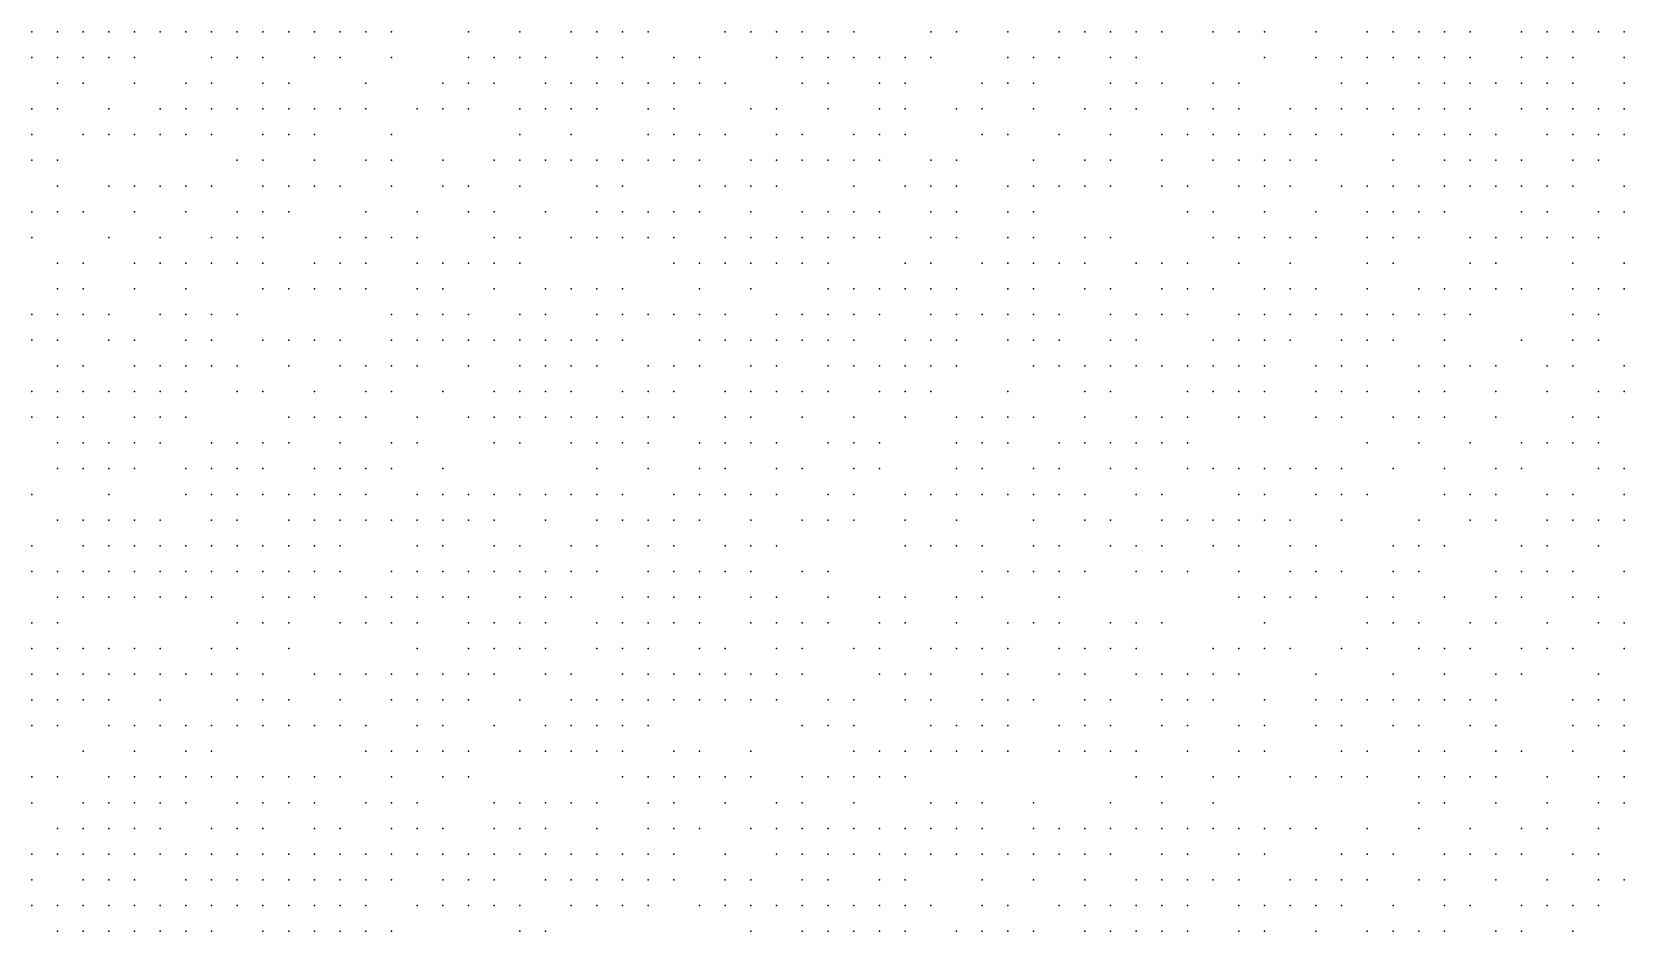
# Model space of a CAD drawing. Extents: x 429 to 793, y 817 to 1241.
# Drawn here: x 565.15 to 610.41, y 1161.17 to 1186.72 of the extents above; entities that cross this region are included whole.
import ezdxf

# ---------------------------------------------------------------- set-up
doc = ezdxf.new("R2010")
doc.units = 0

msp = doc.modelspace()

# ---------------------------------------------------------------- linework, layer by layer
for p in [(565.15, 1186.72, 246.81), (565.88, 1186.72, 247.019), (566.61, 1186.72, 247.229), (567.34, 1186.72, 247.438), (568.07, 1186.72, 247.647), (568.8, 1186.72, 248.064), (569.53, 1186.72, 248.154), (570.26, 1186.72, 248.245), (570.99, 1186.72, 248.599), (571.72, 1186.72, 248.689), (572.45, 1186.72, 249.044), (573.18, 1186.72, 249.218), (573.91, 1186.72, 249.392), (574.64, 1186.72, 249.566), (575.37, 1186.72, 249.74), (577.56, 1186.72, 250.189), (579.02, 1186.72, 250.533), (580.48, 1186.72, 250.818), (581.21, 1186.72, 250.928), (581.94, 1186.72, 251.065), (582.67, 1186.72, 251.201), (584.86, 1186.72, 251.63), (585.59, 1186.72, 251.664), (586.32, 1186.72, 251.755), (587.05, 1186.72, 251.965), (587.78, 1186.72, 252.025), (588.51, 1186.72, 252.107), (590.7, 1186.72, 252.355), (591.43, 1186.72, 252.46), (592.89, 1186.72, 252.535), (594.35, 1186.72, 252.713), (595.08, 1186.72, 252.744), (595.81, 1186.72, 252.83), (596.54, 1186.72, 252.884), (597.27, 1186.72, 252.939), (598.73, 1186.72, 253.068), (599.46, 1186.72, 253.123), (600.19, 1186.72, 253.163), (601.65, 1186.72, 253.203), (603.11, 1186.72, 253.29), (603.84, 1186.72, 253.321), (604.57, 1186.72, 253.353), (605.3, 1186.72, 253.342), (606.03, 1186.72, 253.359), (607.49, 1186.72, 253.377), (608.22, 1186.72, 253.379), (608.95, 1186.72, 253.382), (609.68, 1186.72, 253.41), (610.41, 1186.72, 253.398), (565.15, 1185.99, 246.986), (565.88, 1185.99, 247.195), (566.61, 1185.99, 247.405), (567.34, 1185.99, 247.614), (568.07, 1185.99, 247.823), (570.26, 1185.99, 248.419), (570.99, 1185.99, 248.773), (571.72, 1185.99, 248.863), (573.18, 1185.99, 249.218), (573.91, 1185.99, 249.566), (575.37, 1185.99, 249.865), (577.56, 1185.99, 250.257), (578.29, 1185.99, 250.413), (579.02, 1185.99, 250.697), (579.75, 1185.99, 250.758), (581.21, 1185.99, 251.092), (581.94, 1185.99, 251.229), (583.4, 1185.99, 251.36), (584.13, 1185.99, 251.505), (586.32, 1185.99, 251.883), (587.05, 1185.99, 251.905), (587.78, 1185.99, 252.147), (588.51, 1185.99, 252.228), (589.24, 1185.99, 252.31), (589.97, 1185.99, 252.367), (590.7, 1185.99, 252.472), (592.89, 1185.99, 252.652), (593.62, 1185.99, 252.727), (594.35, 1185.99, 252.824), (595.81, 1185.99, 252.887), (596.54, 1185.99, 252.996), (600.19, 1185.99, 253.267), (601.65, 1185.99, 253.307), (602.38, 1185.99, 253.347), (603.11, 1185.99, 253.39), (603.84, 1185.99, 253.421), (604.57, 1185.99, 253.416), (605.3, 1185.99, 253.433), (606.03, 1185.99, 253.451), (607.49, 1185.99, 253.468), (608.22, 1185.99, 253.471), (608.95, 1185.99, 253.473), (610.41, 1185.99, 253.49), (565.88, 1185.26, 247.162), (566.61, 1185.26, 247.581), (568.07, 1185.26, 247.971), (569.53, 1185.26, 248.238), (570.26, 1185.26, 248.483), (571.72, 1185.26, 249.037), (572.45, 1185.26, 249.128), (574.64, 1185.26, 249.823), (576.83, 1185.26, 250.238), (577.56, 1185.26, 250.423), (578.29, 1185.26, 250.608), (579.75, 1185.26, 250.922), (580.48, 1185.26, 250.982), (581.21, 1185.26, 251.119), (581.94, 1185.26, 251.256), (582.67, 1185.26, 251.343), (583.4, 1185.26, 251.488), (584.13, 1185.26, 251.633), (584.86, 1185.26, 251.758), (587.05, 1185.26, 252.137), (587.78, 1185.26, 252.268), (589.24, 1185.26, 252.378), (589.97, 1185.26, 252.483), (592.16, 1185.26, 252.693), (592.89, 1185.26, 252.768), (593.62, 1185.26, 252.843), (595.81, 1185.26, 252.998), (596.54, 1185.26, 253.062), (597.27, 1185.26, 253.117), (598.73, 1185.26, 253.172), (599.46, 1185.26, 253.227), (602.38, 1185.26, 253.45), (603.11, 1185.26, 253.49), (604.57, 1185.26, 253.508), (605.3, 1185.26, 253.525), (606.03, 1185.26, 253.542), (606.76, 1185.26, 253.565), (607.49, 1185.26, 253.56), (608.22, 1185.26, 253.576), (608.95, 1185.26, 253.565), (610.41, 1185.26, 253.568), (565.15, 1184.53, 247.038), (565.88, 1184.53, 247.338), (567.34, 1184.53, 247.877), (568.8, 1184.53, 248.144), (569.53, 1184.53, 248.412), (570.26, 1184.53, 248.657), (570.99, 1184.53, 248.902), (571.72, 1184.53, 248.947), (572.45, 1184.53, 249.302), (573.18, 1184.53, 249.392), (573.91, 1184.53, 249.566), (574.64, 1184.53, 249.74), (576.1, 1184.53, 250.197), (576.83, 1184.53, 250.404), (577.56, 1184.53, 250.589), (579.02, 1184.53, 250.774), (579.75, 1184.53, 251.086), (580.48, 1184.53, 251.146), (581.21, 1184.53, 251.327), (582.67, 1184.53, 251.472), (583.4, 1184.53, 251.617), (585.59, 1184.53, 251.887), (586.32, 1184.53, 252.012), (587.78, 1184.53, 252.209), (589.24, 1184.53, 252.495), (589.97, 1184.53, 252.6), (591.43, 1184.53, 252.769), (592.16, 1184.53, 252.81), (593.62, 1184.53, 252.96), (595.08, 1184.53, 253.035), (595.81, 1184.53, 253.11), (596.54, 1184.53, 253.165), (598, 1184.53, 253.286), (598.73, 1184.53, 253.315), (599.46, 1184.53, 253.33), (600.92, 1184.53, 253.41), (601.65, 1184.53, 253.489), (602.38, 1184.53, 253.529), (603.11, 1184.53, 253.569), (603.84, 1184.53, 253.587), (604.57, 1184.53, 253.583), (605.3, 1184.53, 253.578), (606.03, 1184.53, 253.574), (607.49, 1184.53, 253.662), (608.22, 1184.53, 253.592), (608.95, 1184.53, 253.608), (609.68, 1184.53, 253.624), (610.41, 1184.53, 253.656), (565.15, 1183.8, 247.214), (566.61, 1183.8, 247.547), (567.34, 1183.8, 247.757), (568.07, 1183.8, 248.051), (568.8, 1183.8, 248.318), (569.53, 1183.8, 248.586), (570.26, 1183.8, 248.831), (571.72, 1183.8, 249.076), (572.45, 1183.8, 249.476), (573.18, 1183.8, 249.566), (575.37, 1183.8, 249.989), (579.02, 1183.8, 250.94), (580.48, 1183.8, 251.31), (582.67, 1183.8, 251.6), (583.4, 1183.8, 251.765), (584.13, 1183.8, 251.89), (584.86, 1183.8, 251.982), (586.32, 1183.8, 252.258), (587.05, 1183.8, 252.35), (588.51, 1183.8, 252.561), (589.24, 1183.8, 252.603), (589.97, 1183.8, 252.644), (592.16, 1183.8, 252.94), (592.89, 1183.8, 253.001), (594.35, 1183.8, 253.056), (595.81, 1183.8, 253.235), (597.27, 1183.8, 253.257), (598, 1183.8, 253.405), (598.73, 1183.8, 253.419), (599.46, 1183.8, 253.448), (600.19, 1183.8, 253.488), (600.92, 1183.8, 253.528), (601.65, 1183.8, 253.607), (602.38, 1183.8, 253.647), (603.84, 1183.8, 253.6), (604.57, 1183.8, 253.684), (605.3, 1183.8, 253.68), (606.03, 1183.8, 253.675), (606.76, 1183.8, 253.666), (608.22, 1183.8, 253.694), (608.95, 1183.8, 253.71), (609.68, 1183.8, 253.725), (610.41, 1183.8, 253.741), (565.15, 1183.07, 247.21), (565.88, 1183.07, 247.514), (570.99, 1183.07, 249.005), (571.72, 1183.07, 249.25), (573.18, 1183.07, 249.74), (574.64, 1183.07, 250.122), (575.37, 1183.07, 250.155), (576.83, 1183.07, 250.57), (578.29, 1183.07, 250.877), (579.02, 1183.07, 251.031), (579.75, 1183.07, 251.185), (580.48, 1183.07, 251.338), (581.21, 1183.07, 251.516), (581.94, 1183.07, 251.578), (582.67, 1183.07, 251.703), (583.4, 1183.07, 251.909), (584.13, 1183.07, 251.971), (585.59, 1183.07, 252.217), (586.32, 1183.07, 252.309), (587.05, 1183.07, 252.401), (587.78, 1183.07, 252.441), (588.51, 1183.07, 252.528), (589.24, 1183.07, 252.733), (590.7, 1183.07, 252.857), (591.43, 1183.07, 252.899), (593.62, 1183.07, 253.124), (595.08, 1183.07, 253.247), (595.81, 1183.07, 253.36), (597.27, 1183.07, 253.405), (598.73, 1183.07, 253.538), (599.46, 1183.07, 253.567), (600.19, 1183.07, 253.606), (600.92, 1183.07, 253.646), (601.65, 1183.07, 253.686), (603.84, 1183.07, 253.71), (605.3, 1183.07, 253.781), (606.03, 1183.07, 253.777), (606.76, 1183.07, 253.768), (607.49, 1183.07, 253.763), (608.95, 1183.07, 253.811), (609.68, 1183.07, 253.827), (565.88, 1182.34, 247.69), (567.34, 1182.34, 248.079), (568.07, 1182.34, 248.225), (568.8, 1182.34, 248.565), (569.53, 1182.34, 248.76), (570.26, 1182.34, 248.956), (571.72, 1182.34, 249.347), (572.45, 1182.34, 249.543), (573.18, 1182.34, 249.926), (573.91, 1182.34, 249.989), (575.37, 1182.34, 250.37), (576.83, 1182.34, 250.685), (577.56, 1182.34, 250.906), (579.02, 1182.34, 251.213), (581.21, 1182.34, 251.484), (581.94, 1182.34, 251.721), (584.13, 1182.34, 252.114), (584.86, 1182.34, 252.177), (585.59, 1182.34, 252.36), (586.32, 1182.34, 252.452), (588.51, 1182.34, 252.667), (589.97, 1182.34, 252.904), (590.7, 1182.34, 252.946), (591.43, 1182.34, 253.029), (592.89, 1182.34, 253.131), (593.62, 1182.34, 253.254), (594.35, 1182.34, 253.316), (595.08, 1182.34, 253.417), (595.81, 1182.34, 253.485), (597.27, 1182.34, 253.53), (598, 1182.34, 253.575), (599.46, 1182.34, 253.67), (600.19, 1182.34, 253.725), (600.92, 1182.34, 253.765), (602.38, 1182.34, 253.726), (603.11, 1182.34, 253.793), (603.84, 1182.34, 253.82), (604.57, 1182.34, 253.825), (605.3, 1182.34, 253.83), (606.03, 1182.34, 253.879), (606.76, 1182.34, 253.874), (607.49, 1182.34, 253.865), (608.22, 1182.34, 253.881), (608.95, 1182.34, 253.913), (610.41, 1182.34, 253.857), (565.15, 1181.61, 247.429), (565.88, 1181.61, 247.662), (566.61, 1181.61, 247.981), (568.07, 1181.61, 248.468), (569.53, 1181.61, 248.857), (570.99, 1181.61, 249.345), (571.72, 1181.61, 249.541), (572.45, 1181.61, 249.737), (574.64, 1181.61, 250.237), (576.1, 1181.61, 250.619), (577.56, 1181.61, 250.934), (578.29, 1181.61, 251.088), (579.75, 1181.61, 251.483), (581.21, 1181.61, 251.658), (581.94, 1181.61, 251.801), (582.67, 1181.61, 251.927), (583.4, 1181.61, 252.052), (584.13, 1181.61, 252.258), (585.59, 1181.61, 252.504), (587.05, 1181.61, 252.544), (587.78, 1181.61, 252.688), (588.51, 1181.61, 252.805), (589.24, 1181.61, 252.897), (590.7, 1181.61, 253.076), (591.43, 1181.61, 253.159), (592.89, 1181.61, 253.261), (593.62, 1181.61, 253.384), (598, 1181.61, 253.7), (598.73, 1181.61, 253.656), (600.19, 1181.61, 253.843), (601.65, 1181.61, 253.875), (603.11, 1181.61, 253.902), (603.84, 1181.61, 253.93), (604.57, 1181.61, 253.935), (605.3, 1181.61, 253.94), (607.49, 1181.61, 253.967), (608.22, 1181.61, 253.983), (609.68, 1181.61, 253.962), (610.41, 1181.61, 253.949), (565.15, 1180.88, 247.633), (567.34, 1180.88, 248.35), (568.8, 1180.88, 248.759), (570.26, 1180.88, 249.148), (570.99, 1180.88, 249.539), (571.72, 1180.88, 249.735), (573.91, 1180.88, 250.112), (574.64, 1180.88, 250.315), (575.37, 1180.88, 250.486), (576.1, 1180.88, 250.801), (578.29, 1180.88, 251.241), (579.02, 1180.88, 251.482), (580.48, 1180.88, 251.657), (581.21, 1180.88, 251.832), (581.94, 1180.88, 251.974), (582.67, 1180.88, 252.117), (583.4, 1180.88, 252.195), (584.86, 1180.88, 252.463), (585.59, 1180.88, 252.555), (586.32, 1180.88, 252.596), (587.05, 1180.88, 252.708), (587.78, 1180.88, 252.826), (588.51, 1180.88, 252.943), (589.24, 1180.88, 253.036), (590.7, 1180.88, 253.128), (591.43, 1180.88, 253.247), (592.89, 1180.88, 253.391), (593.62, 1180.88, 253.453), (595.08, 1180.88, 253.543), (595.81, 1180.88, 253.61), (598.73, 1180.88, 253.774), (599.46, 1180.88, 253.789), (600.19, 1180.88, 253.922), (600.92, 1180.88, 253.958), (601.65, 1180.88, 253.985), (603.11, 1180.88, 254.012), (603.84, 1180.88, 254.04), (604.57, 1180.88, 254.045), (606.03, 1180.88, 254.05), (606.76, 1180.88, 254.073), (607.49, 1180.88, 254.068), (608.22, 1180.88, 254.084), (608.95, 1180.88, 254.066), (609.68, 1180.88, 254.053), (565.88, 1180.15, 247.798), (566.61, 1180.15, 248.09), (568.07, 1180.15, 248.564), (568.8, 1180.15, 248.953), (569.53, 1180.15, 249.051), (570.26, 1180.15, 249.342), (570.99, 1180.15, 249.538), (571.72, 1180.15, 249.828), (573.18, 1180.15, 250.063), (573.91, 1180.15, 250.298), (574.64, 1180.15, 250.501), (576.1, 1180.15, 250.734), (576.83, 1180.15, 251.049), (577.56, 1180.15, 251.116), (578.29, 1180.15, 251.27), (579.02, 1180.15, 251.423), (583.4, 1180.15, 252.291), (584.13, 1180.15, 252.433), (584.86, 1180.15, 252.607), (585.59, 1180.15, 252.729), (586.32, 1180.15, 252.647), (587.05, 1180.15, 252.847), (587.78, 1180.15, 252.964), (589.97, 1180.15, 253.174), (590.7, 1180.15, 253.267), (592.16, 1180.15, 253.46), (592.89, 1180.15, 253.521), (593.62, 1180.15, 253.533), (594.35, 1180.15, 253.6), (595.08, 1180.15, 253.667), (596.54, 1180.15, 253.735), (597.27, 1180.15, 253.78), (598, 1180.15, 253.825), (599.46, 1180.15, 253.907), (600.92, 1180.15, 253.961), (603.11, 1180.15, 254.122), (603.84, 1180.15, 254.15), (606.03, 1180.15, 254.16), (606.76, 1180.15, 254.165), (608.95, 1180.15, 254.158), (610.41, 1180.15, 254.132), (565.88, 1179.42, 247.997), (566.61, 1179.42, 248.29), (568.07, 1179.42, 248.81), (569.53, 1179.42, 249.245), (571.72, 1179.42, 249.733), (572.45, 1179.42, 250.014), (573.18, 1179.42, 250.249), (573.91, 1179.42, 250.484), (574.64, 1179.42, 250.686), (576.1, 1179.42, 250.889), (576.83, 1179.42, 251.231), (578.29, 1179.42, 251.481), (579.75, 1179.42, 251.656), (580.48, 1179.42, 251.831), (581.21, 1179.42, 252.006), (581.94, 1179.42, 252.148), (584.13, 1179.42, 252.544), (585.59, 1179.42, 252.699), (587.78, 1179.42, 253.103), (588.51, 1179.42, 253.22), (589.24, 1179.42, 253.294), (589.97, 1179.42, 253.312), (590.7, 1179.42, 253.405), (591.43, 1179.42, 253.497), (592.89, 1179.42, 253.59), (593.62, 1179.42, 253.658), (595.08, 1179.42, 253.822), (595.81, 1179.42, 253.841), (597.27, 1179.42, 253.95), (598, 1179.42, 253.996), (598.73, 1179.42, 254.041), (600.19, 1179.42, 254.04), (600.92, 1179.42, 254.152), (601.65, 1179.42, 254.152), (603.11, 1179.42, 254.151), (604.57, 1179.42, 254.169), (605.3, 1179.42, 254.207), (606.03, 1179.42, 254.226), (606.76, 1179.42, 254.245), (607.49, 1179.42, 254.275), (608.95, 1179.42, 254.222), (609.68, 1179.42, 254.202), (610.41, 1179.42, 254.161), (565.15, 1178.69, 247.905), (565.88, 1178.69, 248.198), (566.61, 1178.69, 248.49), (567.34, 1178.69, 248.75), (568.8, 1178.69, 249.01), (569.53, 1178.69, 249.439), (570.26, 1178.69, 249.536), (570.99, 1178.69, 249.779), (575.37, 1178.69, 250.872), (576.1, 1178.69, 251.075), (576.83, 1178.69, 251.277), (577.56, 1178.69, 251.48), (579.02, 1178.69, 251.807), (579.75, 1178.69, 251.83), (581.21, 1178.69, 252.18), (581.94, 1178.69, 252.307), (582.67, 1178.69, 252.433), (583.4, 1178.69, 252.56), (584.13, 1178.69, 252.607), (584.86, 1178.69, 252.75), (586.32, 1178.69, 252.99), (587.05, 1178.69, 253.082), (587.78, 1178.69, 253.128), (588.51, 1178.69, 253.174), (589.24, 1178.69, 253.368), (590.7, 1178.69, 253.516), (591.43, 1178.69, 253.59), (592.16, 1178.69, 253.664), (592.89, 1178.69, 253.746), (593.62, 1178.69, 253.765), (594.35, 1178.69, 253.784), (595.81, 1178.69, 253.978), (596.54, 1178.69, 253.997), (597.27, 1178.69, 254.087), (598, 1178.69, 254.132), (599.46, 1178.69, 254.131), (600.19, 1178.69, 254.168), (600.92, 1178.69, 254.153), (601.65, 1178.69, 254.265), (602.38, 1178.69, 254.265), (603.11, 1178.69, 254.264), (603.84, 1178.69, 254.263), (604.57, 1178.69, 254.282), (605.3, 1178.69, 254.32), (606.03, 1178.69, 254.34), (608.95, 1178.69, 254.316), (609.68, 1178.69, 254.295), (565.15, 1177.96, 248.105), (565.88, 1177.96, 248.398), (567.34, 1177.96, 248.898), (568.07, 1177.96, 248.95), (569.53, 1177.96, 249.47), (570.26, 1177.96, 249.73), (571.72, 1177.96, 250.162), (572.45, 1177.96, 250.2), (573.18, 1177.96, 250.517), (573.91, 1177.96, 250.67), (575.37, 1177.96, 251.007), (576.1, 1177.96, 251.176), (576.83, 1177.96, 251.345), (577.56, 1177.96, 251.513), (578.29, 1177.96, 251.716), (579.02, 1177.96, 251.761), (579.75, 1177.96, 252.043), (580.48, 1177.96, 252.089), (581.21, 1177.96, 252.37), (581.94, 1177.96, 252.497), (584.13, 1177.96, 252.687), (584.86, 1177.96, 252.903), (585.59, 1177.96, 252.944), (586.32, 1177.96, 253.139), (587.05, 1177.96, 253.23), (587.78, 1177.96, 253.276), (588.51, 1177.96, 253.322), (589.97, 1177.96, 253.516), (590.7, 1177.96, 253.59), (591.43, 1177.96, 253.739), (592.89, 1177.96, 253.877), (593.62, 1177.96, 253.934), (594.35, 1177.96, 253.92), (595.81, 1177.96, 254.114), (596.54, 1177.96, 254.133), (598.73, 1177.96, 254.178), (599.46, 1177.96, 254.223), (600.19, 1177.96, 254.297), (600.92, 1177.96, 254.302), (602.38, 1177.96, 254.378), (603.11, 1177.96, 254.378), (603.84, 1177.96, 254.377), (605.3, 1177.96, 254.415), (607.49, 1177.96, 254.38), (608.95, 1177.96, 254.35), (609.68, 1177.96, 254.389), (565.88, 1177.23, 248.475), (566.61, 1177.23, 248.582), (568.07, 1177.23, 249.106), (568.8, 1177.23, 249.314), (569.53, 1177.23, 249.522), (570.26, 1177.23, 249.73), (570.99, 1177.23, 250.009), (572.45, 1177.23, 250.44), (573.91, 1177.23, 250.872), (574.64, 1177.23, 251.041), (575.37, 1177.23, 251.209), (576.1, 1177.23, 251.378), (577.56, 1177.23, 251.674), (579.02, 1177.23, 251.951), (579.75, 1177.23, 251.997), (580.48, 1177.23, 252.279), (581.21, 1177.23, 252.324), (582.67, 1177.23, 252.623), (583.4, 1177.23, 252.75), (584.13, 1177.23, 252.877), (585.59, 1177.23, 253.057), (586.32, 1177.23, 253.167), (587.78, 1177.23, 253.425), (588.51, 1177.23, 253.471), (589.24, 1177.23, 253.591), (589.97, 1177.23, 253.665), (590.7, 1177.23, 253.739), (591.43, 1177.23, 253.813), (593.62, 1177.23, 254.077), (594.35, 1177.23, 254.057), (595.08, 1177.23, 254.135), (595.81, 1177.23, 254.095), (596.54, 1177.23, 254.27), (597.27, 1177.23, 254.315), (598, 1177.23, 254.269), (598.73, 1177.23, 254.314), (599.46, 1177.23, 254.393), (600.19, 1177.23, 254.425), (601.65, 1177.23, 254.43), (602.38, 1177.23, 254.435), (603.11, 1177.23, 254.491), (604.57, 1177.23, 254.509), (605.3, 1177.23, 254.528), (606.03, 1177.23, 254.547), (606.76, 1177.23, 254.492), (608.22, 1177.23, 254.485), (608.95, 1177.23, 254.455), (610.41, 1177.23, 254.461), (565.15, 1176.5, 248.367), (565.88, 1176.5, 248.683), (566.61, 1176.5, 248.79), (567.34, 1176.5, 249.106), (568.07, 1176.5, 249.314), (568.8, 1176.5, 249.522), (569.53, 1176.5, 249.73), (570.99, 1176.5, 250.138), (571.72, 1176.5, 250.37), (573.18, 1176.5, 250.719), (574.64, 1176.5, 251.074), (575.37, 1176.5, 251.411), (576.83, 1176.5, 251.676), (578.29, 1176.5, 251.868), (579.02, 1176.5, 252.038), (579.75, 1176.5, 252.233), (580.48, 1176.5, 252.469), (581.94, 1176.5, 252.56), (582.67, 1176.5, 252.813), (583.4, 1176.5, 252.94), (584.86, 1176.5, 253.075), (585.59, 1176.5, 253.21), (586.32, 1176.5, 253.32), (587.05, 1176.5, 253.43), (587.78, 1176.5, 253.573), (589.24, 1176.5, 253.665), (589.97, 1176.5, 253.813), (590.7, 1176.5, 253.887), (592.89, 1176.5, 254.02), (595.08, 1176.5, 254.213), (595.81, 1176.5, 254.251), (598, 1176.5, 254.406), (598.73, 1176.5, 254.488), (599.46, 1176.5, 254.521), (600.19, 1176.5, 254.553), (601.65, 1176.5, 254.558), (602.38, 1176.5, 254.563), (603.11, 1176.5, 254.604), (604.57, 1176.5, 254.622), (605.3, 1176.5, 254.641), (606.76, 1176.5, 254.598), (608.22, 1176.5, 254.59), (609.68, 1176.5, 254.53), (610.41, 1176.5, 254.534), (565.15, 1175.77, 248.467), (565.88, 1175.77, 248.575), (566.61, 1175.77, 248.998), (568.07, 1175.77, 249.522), (568.8, 1175.77, 249.73), (569.53, 1175.77, 249.883), (572.45, 1175.77, 250.566), (573.18, 1175.77, 250.921), (573.91, 1175.77, 250.997), (574.64, 1175.77, 251.276), (576.1, 1175.77, 251.677), (577.56, 1175.77, 251.869), (578.29, 1175.77, 252.062), (579.02, 1175.77, 252.232), (579.75, 1175.77, 252.402), (580.48, 1175.77, 252.423), (581.21, 1175.77, 252.704), (581.94, 1175.77, 252.75), (582.67, 1175.77, 252.877), (583.4, 1175.77, 253.093), (584.86, 1175.77, 253.228), (585.59, 1175.77, 253.363), (587.05, 1175.77, 253.583), (588.51, 1175.77, 253.767), (589.97, 1175.77, 253.961), (591.43, 1175.77, 253.993), (592.16, 1175.77, 254.078), (592.89, 1175.77, 254.163), (593.62, 1175.77, 254.221), (595.08, 1175.77, 254.278), (596.54, 1175.77, 254.388), (597.27, 1175.77, 254.452), (598, 1175.77, 254.497), (599.46, 1175.77, 254.649), (600.19, 1175.77, 254.682), (601.65, 1175.77, 254.687), (602.38, 1175.77, 254.692), (603.84, 1175.77, 254.717), (604.57, 1175.77, 254.736), (605.3, 1175.77, 254.717), (606.76, 1175.77, 254.702), (608.95, 1175.77, 254.665), (609.68, 1175.77, 254.635), (565.88, 1175.04, 248.891), (566.61, 1175.04, 249.206), (567.34, 1175.04, 249.314), (568.07, 1175.04, 249.522), (568.8, 1175.04, 249.832), (570.26, 1175.04, 250.087), (570.99, 1175.04, 250.342), (571.72, 1175.04, 250.574), (572.45, 1175.04, 250.807), (573.91, 1175.04, 251.199), (575.37, 1175.04, 251.445), (576.1, 1175.04, 251.613), (578.29, 1175.04, 252.256), (579.02, 1175.04, 252.426), (580.48, 1175.04, 252.596), (581.21, 1175.04, 252.766), (581.94, 1175.04, 252.94), (582.67, 1175.04, 253.112), (584.13, 1175.04, 253.247), (584.86, 1175.04, 253.382), (585.59, 1175.04, 253.517), (586.32, 1175.04, 253.627), (587.78, 1175.04, 253.737), (588.51, 1175.04, 253.916), (589.24, 1175.04, 253.962), (591.43, 1175.04, 254.137), (592.16, 1175.04, 254.222), (592.89, 1175.04, 254.307), (594.35, 1175.04, 254.364), (595.08, 1175.04, 254.422), (595.81, 1175.04, 254.479), (596.54, 1175.04, 254.543), (597.27, 1175.04, 254.589), (598, 1175.04, 254.584), (603.11, 1175.04, 254.825), (604.57, 1175.04, 254.83), (606.03, 1175.04, 254.815), (607.49, 1175.04, 254.808), (608.22, 1175.04, 254.8), (608.95, 1175.04, 254.798), (609.68, 1175.04, 254.74), (565.88, 1174.31, 248.946), (566.61, 1174.31, 249.231), (567.34, 1174.31, 249.522), (568.07, 1174.31, 249.781), (569.53, 1174.31, 250.036), (570.26, 1174.31, 250.291), (570.99, 1174.31, 250.546), (571.72, 1174.31, 250.779), (573.18, 1174.31, 251.011), (573.91, 1174.31, 251.401), (574.64, 1174.31, 251.478), (575.37, 1174.31, 251.678), (576.83, 1174.31, 251.871), (581.21, 1174.31, 252.894), (582.67, 1174.31, 253.265), (584.13, 1174.31, 253.4), (584.86, 1174.31, 253.535), (586.32, 1174.31, 253.78), (587.05, 1174.31, 253.817), (588.51, 1174.31, 254), (589.24, 1174.31, 254.11), (591.43, 1174.31, 254.365), (592.16, 1174.31, 254.393), (593.62, 1174.31, 254.503), (594.35, 1174.31, 254.556), (595.81, 1174.31, 254.622), (596.54, 1174.31, 254.68), (598, 1174.31, 254.712), (598.73, 1174.31, 254.809), (599.46, 1174.31, 254.809), (600.19, 1174.31, 254.81), (600.92, 1174.31, 254.831), (601.65, 1174.31, 254.852), (602.38, 1174.31, 254.873), (603.84, 1174.31, 254.936), (605.3, 1174.31, 254.917), (606.76, 1174.31, 254.859), (607.49, 1174.31, 254.82), (609.68, 1174.31, 254.794), (610.41, 1174.31, 254.792), (565.15, 1173.58, 248.661), (567.34, 1173.58, 249.414), (569.53, 1173.58, 250.24), (570.26, 1173.58, 250.495), (570.99, 1173.58, 250.75), (571.72, 1173.58, 250.939), (572.45, 1173.58, 250.982), (573.18, 1173.58, 251.215), (573.91, 1173.58, 251.447), (574.64, 1173.58, 251.68), (576.1, 1173.58, 252.037), (576.83, 1173.58, 252.065), (577.56, 1173.58, 252.257), (578.29, 1173.58, 252.45), (579.02, 1173.58, 252.62), (579.75, 1173.58, 252.741), (580.48, 1173.58, 252.886), (581.21, 1173.58, 252.96), (581.94, 1173.58, 253.13), (583.4, 1173.58, 253.449), (584.13, 1173.58, 253.504), (584.86, 1173.58, 253.56), (585.59, 1173.58, 253.823), (586.32, 1173.58, 253.897), (587.78, 1173.58, 254.043), (588.51, 1173.58, 254.117), (589.97, 1173.58, 254.28), (590.7, 1173.58, 254.308), (591.43, 1173.58, 254.337), (592.16, 1173.58, 254.535), (592.89, 1173.58, 254.592), (593.62, 1173.58, 254.645), (594.35, 1173.58, 254.698), (595.08, 1173.58, 254.751), (596.54, 1173.58, 254.769), (597.27, 1173.58, 254.815), (599.46, 1173.58, 254.936), (600.19, 1173.58, 254.936), (601.65, 1173.58, 254.979), (602.38, 1173.58, 255), (603.11, 1173.58, 255.041), (605.3, 1173.58, 255.004), (606.03, 1173.58, 254.985), (606.76, 1173.58, 254.965), (608.22, 1173.58, 254.907), (608.95, 1173.58, 254.905), (610.41, 1173.58, 254.899), (565.88, 1172.85, 249.262), (566.61, 1172.85, 249.445), (567.34, 1172.85, 249.73), (568.07, 1172.85, 250.02), (568.8, 1172.85, 250.196), (570.26, 1172.85, 250.574), (570.99, 1172.85, 250.662), (572.45, 1172.85, 251.127), (573.18, 1172.85, 251.316), (573.91, 1172.85, 251.505), (574.64, 1172.85, 251.876), (575.37, 1172.85, 251.927), (576.1, 1172.85, 251.982), (576.83, 1172.85, 252.285), (577.56, 1172.85, 252.34), (578.29, 1172.85, 252.642), (579.75, 1172.85, 252.933), (581.21, 1172.85, 253.031), (581.94, 1172.85, 253.285), (582.67, 1172.85, 253.339), (583.4, 1172.85, 253.547), (584.13, 1172.85, 253.658), (585.59, 1172.85, 253.768), (587.05, 1172.85, 254.123), (587.78, 1172.85, 254.197), (588.51, 1172.85, 254.27), (589.97, 1172.85, 254.41), (591.43, 1172.85, 254.507), (593.62, 1172.85, 254.786), (595.08, 1172.85, 254.804), (595.81, 1172.85, 254.857), (597.27, 1172.85, 254.95), (598, 1172.85, 254.97), (598.73, 1172.85, 254.935), (599.46, 1172.85, 255.062), (600.19, 1172.85, 255.063), (600.92, 1172.85, 255.063), (602.38, 1172.85, 255.126), (604.57, 1172.85, 255.06), (606.03, 1172.85, 255.091), (606.76, 1172.85, 255.072), (608.22, 1172.85, 255.013), (608.95, 1172.85, 255.011), (609.68, 1172.85, 255.008), (610.41, 1172.85, 255.006), (565.15, 1172.12, 249.242), (566.61, 1172.12, 249.486), (567.34, 1172.12, 249.71), (568.07, 1172.12, 249.938), (568.8, 1172.12, 250.31), (569.53, 1172.12, 250.486), (570.26, 1172.12, 250.776), (570.99, 1172.12, 250.952), (571.72, 1172.12, 251.141), (572.45, 1172.12, 251.329), (573.18, 1172.12, 251.518), (573.91, 1172.12, 251.707), (576.1, 1172.12, 252.174), (576.83, 1172.12, 252.477), (578.29, 1172.12, 252.587), (579.02, 1172.12, 252.834), (580.48, 1172.12, 253.078), (581.21, 1172.12, 253.223), (582.67, 1172.12, 253.44), (583.4, 1172.12, 253.573), (584.86, 1172.12, 253.866), (585.59, 1172.12, 253.921), (586.32, 1172.12, 254.05), (589.97, 1172.12, 254.56), (590.7, 1172.12, 254.633), (591.43, 1172.12, 254.705), (592.16, 1172.12, 254.677), (593.62, 1172.12, 254.875), (594.35, 1172.12, 254.928), (595.81, 1172.12, 254.946), (596.54, 1172.12, 255.037), (597.27, 1172.12, 255.085), (598.73, 1172.12, 255.125), (599.46, 1172.12, 255.062), (600.92, 1172.12, 255.19), (601.65, 1172.12, 255.232), (603.84, 1172.12, 255.188), (604.57, 1172.12, 255.175), (605.3, 1172.12, 255.155), (607.49, 1172.12, 255.159), (608.22, 1172.12, 255.12), (609.68, 1172.12, 255.116), (565.15, 1171.39, 249.222), (565.88, 1171.39, 249.466), (566.61, 1171.39, 249.69), (567.34, 1171.39, 249.856), (568.07, 1171.39, 250.146), (568.8, 1171.39, 250.393), (569.53, 1171.39, 250.6), (570.26, 1171.39, 250.688), (570.99, 1171.39, 251.066), (571.72, 1171.39, 251.154), (572.45, 1171.39, 251.531), (573.18, 1171.39, 251.72), (573.91, 1171.39, 251.847), (575.37, 1171.39, 252.072), (576.1, 1171.39, 252.26), (576.83, 1171.39, 252.421), (577.56, 1171.39, 252.724), (578.29, 1171.39, 252.779), (579.02, 1171.39, 252.979), (579.75, 1171.39, 253.125), (580.48, 1171.39, 253.27), (581.21, 1171.39, 253.433), (582.67, 1171.39, 253.595), (583.4, 1171.39, 253.727), (584.13, 1171.39, 253.86), (584.86, 1171.39, 254.02), (585.59, 1171.39, 254.075), (587.05, 1171.39, 254.277), (587.78, 1171.39, 254.35), (592.16, 1171.39, 254.818), (592.89, 1171.39, 254.847), (593.62, 1171.39, 255.017), (594.35, 1171.39, 254.981), (595.08, 1171.39, 255.125), (596.54, 1171.39, 255.173), (597.27, 1171.39, 255.22), (598, 1171.39, 255.24), (599.46, 1171.39, 255.26), (600.92, 1171.39, 255.317), (601.65, 1171.39, 255.338), (602.38, 1171.39, 255.253), (603.84, 1171.39, 255.303), (604.57, 1171.39, 255.29), (606.76, 1171.39, 255.25), (607.49, 1171.39, 255.266), (608.22, 1171.39, 255.227), (608.95, 1171.39, 255.225), (610.41, 1171.39, 255.16), (565.88, 1170.66, 249.67), (566.61, 1170.66, 249.774), (567.34, 1170.66, 250.064), (568.07, 1170.66, 250.354), (568.8, 1170.66, 250.602), (569.53, 1170.66, 250.849), (570.26, 1170.66, 250.978), (571.72, 1170.66, 251.356), (572.45, 1170.66, 251.545), (573.18, 1170.66, 251.818), (574.64, 1170.66, 252.043), (575.37, 1170.66, 252.268), (576.1, 1170.66, 252.456), (576.83, 1170.66, 252.643), (577.56, 1170.66, 252.669), (579.02, 1170.66, 253.026), (579.75, 1170.66, 253.171), (580.48, 1170.66, 253.425), (581.94, 1170.66, 253.587), (582.67, 1170.66, 253.75), (583.4, 1170.66, 253.883), (584.13, 1170.66, 254.015), (585.59, 1170.66, 254.228), (586.32, 1170.66, 254.283), (587.78, 1170.66, 254.5), (589.24, 1170.66, 254.605), (589.97, 1170.66, 254.71), (591.43, 1170.66, 254.855), (592.16, 1170.66, 254.96), (594.35, 1170.66, 255.123), (599.46, 1170.66, 255.395), (600.19, 1170.66, 255.415), (600.92, 1170.66, 255.443), (601.65, 1170.66, 255.443), (603.11, 1170.66, 255.43), (603.84, 1170.66, 255.417), (605.3, 1170.66, 255.385), (606.76, 1170.66, 255.365), (607.49, 1170.66, 255.345), (608.95, 1170.66, 255.331), (609.68, 1170.66, 255.3), (565.15, 1169.93, 249.426), (565.88, 1169.93, 249.65), (570.99, 1169.93, 251.304), (571.72, 1169.93, 251.558), (572.45, 1169.93, 251.789), (573.91, 1169.93, 252.014), (574.64, 1169.93, 252.239), (575.37, 1169.93, 252.464), (576.1, 1169.93, 252.651), (577.56, 1169.93, 252.916), (578.29, 1169.93, 253.163), (579.02, 1169.93, 253.218), (579.75, 1169.93, 253.417), (581.21, 1169.93, 253.58), (581.94, 1169.93, 253.742), (582.67, 1169.93, 253.905), (583.4, 1169.93, 254.037), (584.13, 1169.93, 254.17), (585.59, 1169.93, 254.381), (586.32, 1169.93, 254.437), (587.05, 1169.93, 254.545), (587.78, 1169.93, 254.65), (589.24, 1169.93, 254.755), (589.97, 1169.93, 254.86), (591.43, 1169.93, 255.005), (592.89, 1169.93, 255.13), (593.62, 1169.93, 255.158), (594.35, 1169.93, 255.213), (595.81, 1169.93, 255.26), (596.54, 1169.93, 255.307), (597.27, 1169.93, 255.355), (600.19, 1169.93, 255.443), (603.11, 1169.93, 255.545), (603.84, 1169.93, 255.533), (604.57, 1169.93, 255.52), (606.03, 1169.93, 255.5), (606.76, 1169.93, 255.48), (608.22, 1169.93, 255.44), (609.68, 1169.93, 255.4), (610.41, 1169.93, 255.36), (565.15, 1169.2, 249.63), (565.88, 1169.2, 249.692), (566.61, 1169.2, 249.982), (567.34, 1169.2, 250.272), (568.07, 1169.2, 250.562), (568.8, 1169.2, 250.81), (570.26, 1169.2, 251.057), (570.99, 1169.2, 251.47), (572.45, 1169.2, 251.747), (576.1, 1169.2, 252.848), (577.56, 1169.2, 253.035), (578.29, 1169.2, 253.223), (579.02, 1169.2, 253.41), (579.75, 1169.2, 253.572), (581.21, 1169.2, 253.735), (581.94, 1169.2, 253.988), (582.67, 1169.2, 254.06), (584.13, 1169.2, 254.237), (584.86, 1169.2, 254.413), (586.32, 1169.2, 254.59), (587.05, 1169.2, 254.695), (588.51, 1169.2, 254.889), (589.24, 1169.2, 254.97), (590.7, 1169.2, 255.082), (591.43, 1169.2, 255.107), (592.16, 1169.2, 255.203), (592.89, 1169.2, 255.228), (594.35, 1169.2, 255.348), (595.08, 1169.2, 255.45), (595.81, 1169.2, 255.46), (596.54, 1169.2, 255.47), (598.73, 1169.2, 255.576), (599.46, 1169.2, 255.604), (600.19, 1169.2, 255.633), (600.92, 1169.2, 255.57), (602.38, 1169.2, 255.635), (603.11, 1169.2, 255.612), (604.57, 1169.2, 255.543), (605.3, 1169.2, 255.525), (606.03, 1169.2, 255.529), (607.49, 1169.2, 255.543), (608.22, 1169.2, 255.547), (608.95, 1169.2, 255.5), (610.41, 1169.2, 255.427), (565.15, 1168.47, 249.61), (565.88, 1168.47, 249.9), (566.61, 1168.47, 250.19), (567.34, 1168.47, 250.48), (568.07, 1168.47, 250.77), (568.8, 1168.47, 250.966), (569.53, 1168.47, 251.162), (570.26, 1168.47, 251.358), (570.99, 1168.47, 251.512), (571.72, 1168.47, 251.76), (573.18, 1168.47, 252.171), (573.91, 1168.47, 252.21), (574.64, 1168.47, 252.505), (575.37, 1168.47, 252.66), (576.1, 1168.47, 252.815), (576.83, 1168.47, 252.969), (577.56, 1168.47, 253.124), (578.29, 1168.47, 253.279), (579.75, 1168.47, 253.626), (580.48, 1168.47, 253.77), (581.94, 1168.47, 253.915), (582.67, 1168.47, 254.203), (583.4, 1168.47, 254.292), (584.13, 1168.47, 254.38), (584.86, 1168.47, 254.468), (585.59, 1168.47, 254.645), (586.32, 1168.47, 254.73), (587.05, 1168.47, 254.767), (589.24, 1168.47, 255.066), (589.97, 1168.47, 255.147), (590.7, 1168.47, 255.195), (592.16, 1168.47, 255.292), (592.89, 1168.47, 255.388), (594.35, 1168.47, 255.43), (595.08, 1168.47, 255.44), (596.54, 1168.47, 255.59), (597.27, 1168.47, 255.61), (598, 1168.47, 255.639), (598.73, 1168.47, 255.667), (599.46, 1168.47, 255.724), (601.65, 1168.47, 255.659), (603.84, 1168.47, 255.678), (605.3, 1168.47, 255.636), (606.76, 1168.47, 255.65), (607.49, 1168.47, 255.654), (609.68, 1168.47, 255.56), (565.15, 1167.74, 249.909), (565.88, 1167.74, 250.021), (566.61, 1167.74, 250.32), (567.34, 1167.74, 250.545), (568.8, 1167.74, 251.152), (570.99, 1167.74, 251.554), (571.72, 1167.74, 251.75), (572.45, 1167.74, 252.016), (573.91, 1167.74, 252.427), (575.37, 1167.74, 252.838), (576.1, 1167.74, 252.993), (576.83, 1167.74, 253.147), (577.56, 1167.74, 253.302), (579.02, 1167.74, 253.586), (580.48, 1167.74, 253.841), (581.21, 1167.74, 253.986), (581.94, 1167.74, 254.059), (582.67, 1167.74, 254.131), (583.4, 1167.74, 254.435), (584.13, 1167.74, 254.523), (584.86, 1167.74, 254.612), (585.59, 1167.74, 254.7), (586.32, 1167.74, 254.87), (587.78, 1167.74, 254.97), (588.51, 1167.74, 255.025), (589.97, 1167.74, 255.283), (590.7, 1167.74, 255.332), (592.16, 1167.74, 255.428), (592.89, 1167.74, 255.477), (593.62, 1167.74, 255.56), (595.08, 1167.74, 255.592), (595.81, 1167.74, 255.57), (597.27, 1167.74, 255.73), (598, 1167.74, 255.759), (598.73, 1167.74, 255.787), (600.19, 1167.74, 255.753), (601.65, 1167.74, 255.793), (602.38, 1167.74, 255.781), (603.11, 1167.74, 255.813), (603.84, 1167.74, 255.79), (604.57, 1167.74, 255.766), (605.3, 1167.74, 255.748), (606.03, 1167.74, 255.752), (606.76, 1167.74, 255.761), (608.95, 1167.74, 255.64), (609.68, 1167.74, 255.595), (610.41, 1167.74, 255.62), (565.15, 1167.01, 249.994), (565.88, 1167.01, 250.277), (567.34, 1167.01, 250.731), (568.07, 1167.01, 250.843), (568.8, 1167.01, 251.142), (569.53, 1167.01, 251.348), (570.26, 1167.01, 251.544), (570.99, 1167.01, 251.74), (571.72, 1167.01, 251.883), (572.45, 1167.01, 252.128), (573.18, 1167.01, 252.345), (573.91, 1167.01, 252.527), (574.64, 1167.01, 252.683), (576.1, 1167.01, 253.016), (576.83, 1167.01, 253.171), (578.29, 1167.01, 253.577), (579.75, 1167.01, 253.762), (580.48, 1167.01, 253.919), (581.21, 1167.01, 254.13), (581.94, 1167.01, 254.202), (582.67, 1167.01, 254.347), (587.05, 1167.01, 255.01), (587.78, 1167.01, 255.11), (588.51, 1167.01, 255.21), (590.7, 1167.01, 255.468), (591.43, 1167.01, 255.517), (592.16, 1167.01, 255.565), (592.89, 1167.01, 255.628), (594.35, 1167.01, 255.69), (595.08, 1167.01, 255.723), (595.81, 1167.01, 255.755), (597.27, 1167.01, 255.84), (598, 1167.01, 255.879), (599.46, 1167.01, 255.844), (600.19, 1167.01, 255.897), (601.65, 1167.01, 255.905), (602.38, 1167.01, 255.893), (603.84, 1167.01, 255.924), (604.57, 1167.01, 255.878), (606.03, 1167.01, 255.864), (606.76, 1167.01, 255.869), (608.95, 1167.01, 255.74), (609.68, 1167.01, 255.695), (610.41, 1167.01, 255.68), (566.61, 1166.28, 250.506), (568.07, 1166.28, 251.029), (569.53, 1166.28, 251.338), (570.26, 1166.28, 251.73), (574.64, 1166.28, 252.861), (575.37, 1166.28, 252.938), (576.1, 1166.28, 253.194), (576.83, 1166.28, 253.325), (577.56, 1166.28, 253.568), (579.02, 1166.28, 253.753), (579.75, 1166.28, 253.938), (580.48, 1166.28, 254.096), (581.21, 1166.28, 254.253), (581.94, 1166.28, 254.345), (583.4, 1166.28, 254.578), (584.13, 1166.28, 254.667), (585.59, 1166.28, 254.882), (588.51, 1166.28, 255.299), (589.24, 1166.28, 255.339), (589.97, 1166.28, 255.38), (590.7, 1166.28, 255.557), (591.43, 1166.28, 255.653), (592.16, 1166.28, 255.695), (592.89, 1166.28, 255.758), (594.35, 1166.28, 255.82), (595.08, 1166.28, 255.852), (595.81, 1166.28, 255.885), (596.54, 1166.28, 255.83), (598, 1166.28, 255.999), (599.46, 1166.28, 256.002), (600.19, 1166.28, 256.009), (602.38, 1166.28, 256.004), (603.11, 1166.28, 255.992), (604.57, 1166.28, 255.99), (605.3, 1166.28, 255.971), (606.76, 1166.28, 255.915), (607.49, 1166.28, 255.878), (608.95, 1166.28, 255.84), (610.41, 1166.28, 255.75), (565.15, 1165.55, 250.186), (565.88, 1165.55, 250.469), (567.34, 1165.55, 250.804), (568.07, 1165.55, 251.215), (568.8, 1165.55, 251.328), (569.53, 1165.55, 251.524), (570.26, 1165.55, 251.72), (570.99, 1165.55, 251.822), (571.72, 1165.55, 252.067), (572.45, 1165.55, 252.312), (573.18, 1165.55, 252.53), (573.91, 1165.55, 252.747), (575.37, 1165.55, 253.116), (576.83, 1165.55, 253.349), (577.56, 1165.55, 253.503), (581.94, 1165.55, 254.489), (582.67, 1165.55, 254.561), (583.4, 1165.55, 254.633), (584.13, 1165.55, 254.81), (584.86, 1165.55, 254.895), (585.59, 1165.55, 255.022), (587.05, 1165.55, 255.15), (587.78, 1165.55, 255.25), (588.51, 1165.55, 255.35), (589.24, 1165.55, 255.476), (589.97, 1165.55, 255.516), (596.54, 1165.55, 255.95), (597.27, 1165.55, 255.96), (598.73, 1165.55, 256.106), (599.46, 1165.55, 256.113), (600.92, 1165.55, 256.121), (601.65, 1165.55, 256.128), (602.38, 1165.55, 256.116), (603.11, 1165.55, 256.103), (604.57, 1165.55, 256.101), (605.3, 1165.55, 256.078), (606.03, 1165.55, 256.083), (606.76, 1165.55, 256.015), (608.22, 1165.55, 255.977), (609.68, 1165.55, 255.895), (610.41, 1165.55, 255.85), (565.15, 1164.82, 250.378), (566.61, 1164.82, 250.661), (567.34, 1164.82, 250.943), (568.07, 1164.82, 251.225), (568.8, 1164.82, 251.514), (569.53, 1164.82, 251.761), (570.99, 1164.82, 252.006), (571.72, 1164.82, 252.251), (572.45, 1164.82, 252.496), (573.18, 1164.82, 252.714), (574.64, 1164.82, 252.931), (575.37, 1164.82, 253.294), (576.1, 1164.82, 253.372), (578.29, 1164.82, 253.744), (579.02, 1164.82, 253.929), (579.75, 1164.82, 254.114), (580.48, 1164.82, 254.271), (581.21, 1164.82, 254.429), (582.67, 1164.82, 254.704), (583.4, 1164.82, 254.777), (584.86, 1164.82, 255.035), (586.32, 1164.82, 255.162), (587.05, 1164.82, 255.29), (588.51, 1164.82, 255.49), (590.7, 1164.82, 255.693), (591.43, 1164.82, 255.762), (592.16, 1164.82, 255.825), (593.62, 1164.82, 255.887), (595.81, 1164.82, 256.015), (597.27, 1164.82, 256.08), (598.73, 1164.82, 256.119), (604.57, 1164.82, 256.203), (605.3, 1164.82, 256.19), (606.76, 1164.82, 256.115), (608.22, 1164.82, 256.078), (609.68, 1164.82, 255.995), (610.41, 1164.82, 255.95), (565.88, 1164.09, 250.781), (566.61, 1164.09, 250.853), (567.34, 1164.09, 251.135), (568.07, 1164.09, 251.417), (568.8, 1164.09, 251.7), (570.26, 1164.09, 251.945), (570.99, 1164.09, 252.19), (571.72, 1164.09, 252.435), (573.18, 1164.09, 252.847), (573.91, 1164.09, 252.897), (575.37, 1164.09, 253.333), (576.1, 1164.09, 253.55), (576.83, 1164.09, 253.735), (578.29, 1164.09, 253.92), (579.02, 1164.09, 254.2), (579.75, 1164.09, 254.29), (581.21, 1164.09, 254.5), (582.67, 1164.09, 254.762), (583.4, 1164.09, 254.92), (584.13, 1164.09, 255.048), (585.59, 1164.09, 255.256), (586.32, 1164.09, 255.372), (587.05, 1164.09, 255.43), (587.78, 1164.09, 255.53), (588.51, 1164.09, 255.563), (589.24, 1164.09, 255.697), (589.97, 1164.09, 255.73), (590.7, 1164.09, 255.83), (591.43, 1164.09, 255.892), (592.16, 1164.09, 255.992), (593.62, 1164.09, 256.058), (594.35, 1164.09, 256.08), (595.08, 1164.09, 256.112), (595.81, 1164.09, 256.145), (596.54, 1164.09, 256.167), (597.27, 1164.09, 256.177), (598, 1164.09, 256.21), (598.73, 1164.09, 256.284), (599.46, 1164.09, 256.275), (600.19, 1164.09, 256.266), (600.92, 1164.09, 256.258), (601.65, 1164.09, 256.24), (603.11, 1164.09, 256.258), (604.57, 1164.09, 256.276), (606.03, 1164.09, 256.24), (607.49, 1164.09, 256.14), (608.22, 1164.09, 256.073), (609.68, 1164.09, 256.026), (565.15, 1163.36, 250.432), (565.88, 1163.36, 250.708), (566.61, 1163.36, 250.993), (567.34, 1163.36, 251.204), (568.07, 1163.36, 251.415), (568.8, 1163.36, 251.627), (569.53, 1163.36, 251.934), (570.26, 1163.36, 252.037), (570.99, 1163.36, 252.373), (571.72, 1163.36, 252.475), (572.45, 1163.36, 252.578), (573.18, 1163.36, 252.812), (573.91, 1163.36, 253.014), (574.64, 1163.36, 253.181), (575.37, 1163.36, 253.348), (576.1, 1163.36, 253.658), (576.83, 1163.36, 253.747), (577.56, 1163.36, 253.928), (578.29, 1163.36, 254.019), (579.02, 1163.36, 254.216), (579.75, 1163.36, 254.397), (580.48, 1163.36, 254.502), (581.21, 1163.36, 254.607), (581.94, 1163.36, 254.712), (582.67, 1163.36, 254.922), (583.4, 1163.36, 255.025), (584.86, 1163.36, 255.199), (586.32, 1163.36, 255.477), (587.05, 1163.36, 255.535), (587.78, 1163.36, 255.602), (588.51, 1163.36, 255.668), (589.24, 1163.36, 255.735), (589.97, 1163.36, 255.868), (590.7, 1163.36, 255.927), (591.43, 1163.36, 255.949), (592.16, 1163.36, 255.97), (592.89, 1163.36, 256.111), (593.62, 1163.36, 256.155), (594.35, 1163.36, 256.177), (595.08, 1163.36, 256.198), (595.81, 1163.36, 256.22), (597.27, 1163.36, 256.285), (598, 1163.36, 256.302), (599.46, 1163.36, 256.367), (600.19, 1163.36, 256.358), (602.38, 1163.36, 256.338), (603.11, 1163.36, 256.35), (603.84, 1163.36, 256.355), (605.3, 1163.36, 256.27), (606.03, 1163.36, 256.29), (606.76, 1163.36, 256.257), (607.49, 1163.36, 256.223), (608.95, 1163.36, 256.123), (609.68, 1163.36, 256.11), (565.15, 1162.63, 250.57), (566.61, 1162.63, 250.919), (567.34, 1162.63, 251.342), (568.07, 1162.63, 251.553), (569.53, 1162.63, 251.836), (570.26, 1162.63, 252.169), (570.99, 1162.63, 252.271), (571.72, 1162.63, 252.607), (572.45, 1162.63, 252.71), (573.18, 1162.63, 252.979), (573.91, 1162.63, 253.146), (574.64, 1162.63, 253.313), (575.37, 1162.63, 253.48), (576.83, 1162.63, 253.767), (577.56, 1162.63, 253.949), (578.29, 1162.63, 254.125), (579.75, 1162.63, 254.503), (580.48, 1162.63, 254.608), (581.21, 1162.63, 254.713), (581.94, 1162.63, 254.818), (582.67, 1162.63, 254.923), (583.4, 1162.63, 255.13), (584.86, 1162.63, 255.304), (585.59, 1162.63, 255.361), (587.05, 1162.63, 255.64), (587.78, 1162.63, 255.707), (589.24, 1162.63, 255.84), (589.97, 1162.63, 255.907), (592.16, 1162.63, 256.089), (593.62, 1162.63, 256.23), (595.08, 1162.63, 256.295), (596.54, 1162.63, 256.338), (597.27, 1162.63, 256.36), (598, 1162.63, 256.393), (598.73, 1162.63, 256.401), (599.46, 1162.63, 256.376), (600.92, 1162.63, 256.441), (601.65, 1162.63, 256.423), (602.38, 1162.63, 256.429), (603.11, 1162.63, 256.441), (604.57, 1162.63, 256.361), (605.3, 1162.63, 256.35), (606.76, 1162.63, 256.34), (608.22, 1162.63, 256.273), (609.68, 1162.63, 256.193), (610.41, 1162.63, 256.165), (565.15, 1161.9, 250.708), (565.88, 1161.9, 250.846), (566.61, 1161.9, 251.057), (567.34, 1161.9, 251.269), (568.07, 1161.9, 251.48), (568.8, 1161.9, 251.692), (569.53, 1161.9, 251.972), (570.26, 1161.9, 252.212), (570.99, 1161.9, 252.403), (571.72, 1161.9, 252.505), (572.45, 1161.9, 252.842), (573.18, 1161.9, 252.944), (573.91, 1161.9, 253.278), (574.64, 1161.9, 253.445), (576.1, 1161.9, 253.66), (576.83, 1161.9, 253.875), (577.56, 1161.9, 254.058), (578.29, 1161.9, 254.24), (579.02, 1161.9, 254.322), (580.48, 1161.9, 254.715), (581.21, 1161.9, 254.82), (581.94, 1161.9, 254.925), (582.67, 1161.9, 255.08), (584.13, 1161.9, 255.235), (584.86, 1161.9, 255.363), (585.59, 1161.9, 255.49), (586.32, 1161.9, 255.524), (587.05, 1161.9, 255.745), (587.78, 1161.9, 255.812), (588.51, 1161.9, 255.878), (589.24, 1161.9, 255.945), (589.97, 1161.9, 256.033), (590.7, 1161.9, 256.12), (592.16, 1161.9, 256.186), (592.89, 1161.9, 256.245), (594.35, 1161.9, 256.37), (595.08, 1161.9, 256.392), (595.81, 1161.9, 256.413), (596.54, 1161.9, 256.435), (597.27, 1161.9, 256.46), (598, 1161.9, 256.485), (599.46, 1161.9, 256.492), (600.19, 1161.9, 256.5), (600.92, 1161.9, 256.533), (601.65, 1161.9, 256.524), (602.38, 1161.9, 256.521), (603.84, 1161.9, 256.447), (605.3, 1161.9, 256.43), (606.03, 1161.9, 256.398), (607.49, 1161.9, 256.365), (608.22, 1161.9, 256.357), (608.95, 1161.9, 256.29), (609.68, 1161.9, 256.276), (565.88, 1161.17, 250.984), (566.61, 1161.17, 251.195), (567.34, 1161.17, 251.407), (568.07, 1161.17, 251.548), (568.8, 1161.17, 251.828), (569.53, 1161.17, 252.108), (570.26, 1161.17, 252.348), (571.72, 1161.17, 252.637), (572.45, 1161.17, 252.974), (573.18, 1161.17, 253.076), (573.91, 1161.17, 253.243), (574.64, 1161.17, 253.41), (575.37, 1161.17, 253.553), (579.02, 1161.17, 254.429), (579.75, 1161.17, 254.52), (585.59, 1161.17, 255.571), (587.05, 1161.17, 255.687), (587.78, 1161.17, 255.917), (588.51, 1161.17, 255.983), (589.24, 1161.17, 256.042), (589.97, 1161.17, 256.129), (591.43, 1161.17, 256.217), (592.16, 1161.17, 256.279), (592.89, 1161.17, 256.342), (593.62, 1161.17, 256.326), (595.08, 1161.17, 256.488), (595.81, 1161.17, 256.51), (596.54, 1161.17, 256.527), (597.27, 1161.17, 256.552), (598, 1161.17, 256.577), (599.46, 1161.17, 256.584), (600.19, 1161.17, 256.592), (601.65, 1161.17, 256.615), (603.11, 1161.17, 256.533), (603.84, 1161.17, 256.57), (604.57, 1161.17, 256.54), (605.3, 1161.17, 256.51), (606.76, 1161.17, 256.478), (607.49, 1161.17, 256.445), (608.95, 1161.17, 256.373)]:
    msp.add_point(p)

doc.saveas('drawing.dxf')
